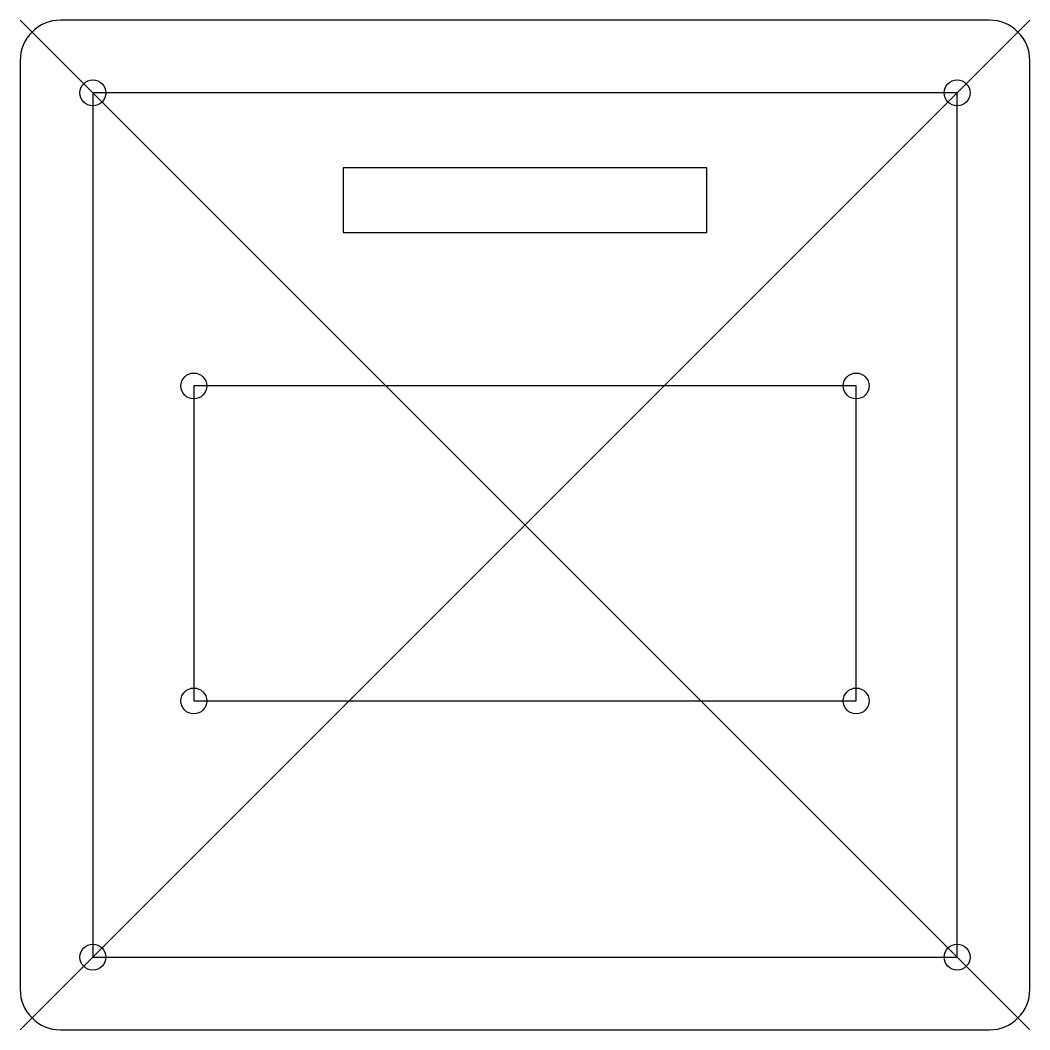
# Model space of a CAD drawing. Header units: millimetres. Extents: x -63 to 63, y -62 to 63.
import ezdxf

# ---------------------------------------------------------------- set-up
doc = ezdxf.new("R2010")
doc.units = ezdxf.units.MM
doc.layers.get('0').update_dxf_attribs({"linetype": 'CONTINUOUS'})

msp = doc.modelspace()

# ---------------------------------------------------------------- linework, layer by layer
for p, q in [((62.5, -62.5), (-62.5, 62.5)), ((-62.5, -62.5), (62.5, 62.5)), ((-53.5, 53.5), (53.5, -53.5)), ((-53.5, -53.5), (53.5, 53.5))]:
    msp.add_line(p, q)
msp.add_lwpolyline([(-57.5, -62.5), (57.5, -62.5, 0.4142136), (62.5, -57.5), (62.5, 57.5, 0.4142136), (57.5, 62.5), (-57.5, 62.5, 0.4142136), (-62.5, 57.5), (-62.5, -57.5, 0.4142136)], format="xyb", close=True)
for points in [[(-53.5, -53.5), (53.5, -53.5), (53.5, 53.5), (-53.5, 53.5)], [(22.5, 44.215), (-22.5, 44.215), (-22.5, 36.215), (22.5, 36.215)], [(41, 17.215), (-41, 17.215), (-41, -21.785), (41, -21.785)]]:
    msp.add_lwpolyline(points, close=True)
for centre in [(-53.5, 53.5), (53.5, 53.5), (-41, 17.215), (41, 17.215), (-41, -21.785), (41, -21.785), (-53.5, -53.5), (53.5, -53.5)]:
    msp.add_circle(centre, 1.6)

doc.saveas('drawing.dxf')
